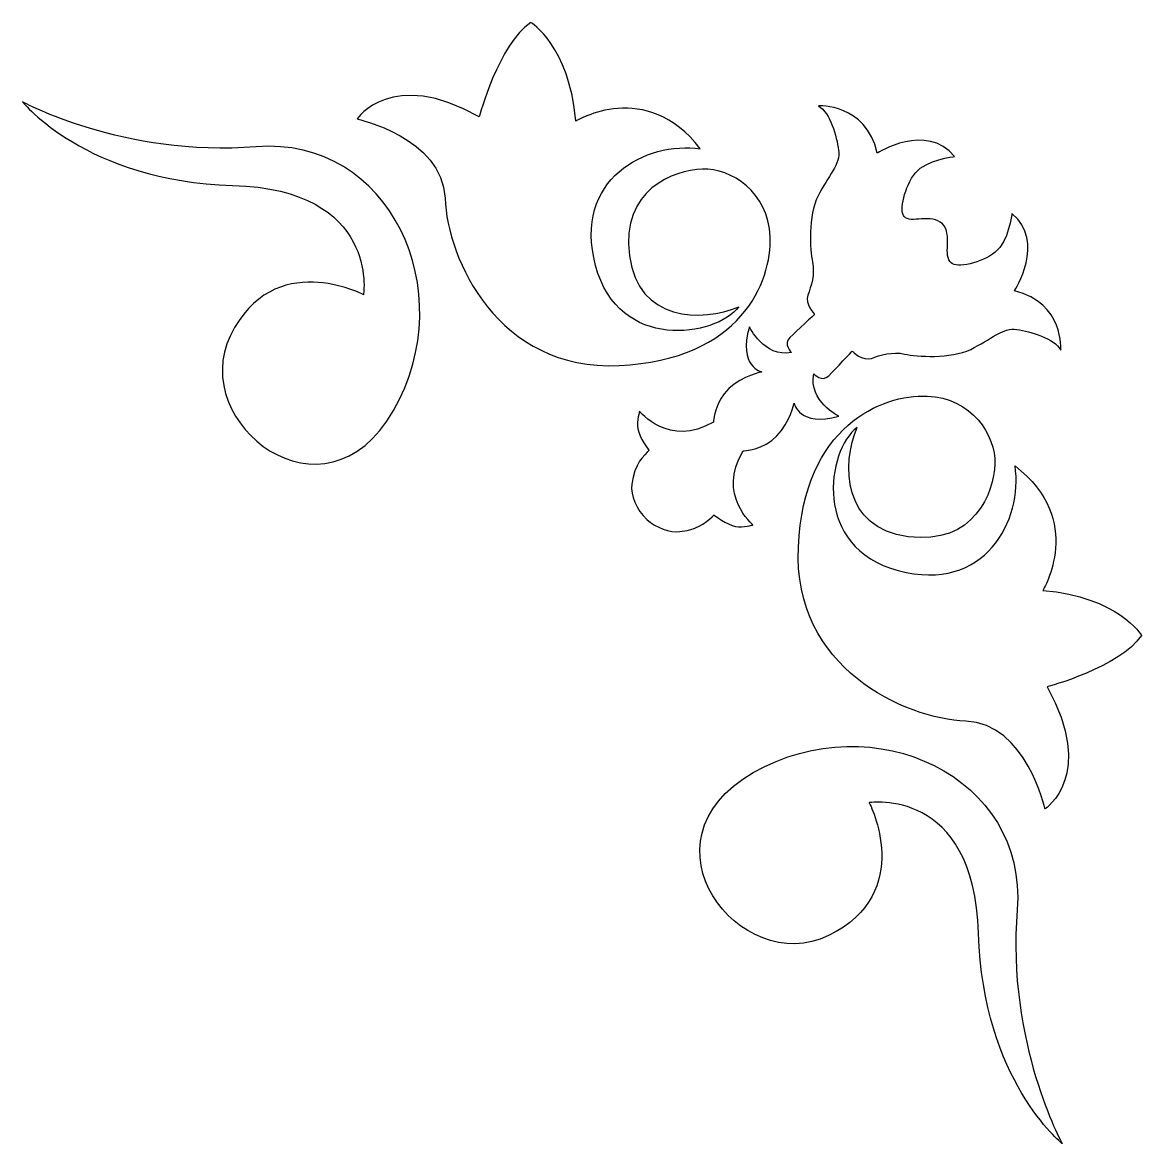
# Model space of a CAD drawing. Header units: centimetres. Extents: x -8.6 to 8.7, y -6.9 to 10.4.
import ezdxf

# ---------------------------------------------------------------- set-up
doc = ezdxf.new("R2010")
doc.units = ezdxf.units.CM
doc.header["$MEASUREMENT"] = 0
doc.layers.add('layer 1', color=7, linetype='Continuous')

msp = doc.modelspace()

# ---------------------------------------------------------------- linework, layer by layer
at = {"layer": 'layer 1', "color": 242}
for points, knots in [([(-3.44728, 8.94505), (-3.44728, 8.94505), (-2.91542, 9.74283), (-1.55254, 8.97829), (-1.55254, 8.97829), (-1.55254, 8.97829), (-1.25337, 10.10849), (-0.75475, 10.4409), (-0.75475, 10.4409), (-0.75475, 10.4409), (-0.15641, 10.07525), (-0.05668, 8.9118), (-0.05668, 8.9118), (-0.05668, 8.9118), (1.04028, 9.57663), (1.87131, 8.47967), (1.87131, 8.47967), (1.03705, 8.60697), (-0.10963, 8.01367), (0.24914, 6.67135), (0.24914, 6.67135), (0.6079, 5.32902), (2.11064, 5.56074), (2.46965, 6.03312), (2.46965, 6.03312), (1.8979, 5.79413), (0.90731, 5.80043), (0.77435, 6.82426), (0.77435, 6.82426), (0.64139, 7.84809), (1.45912, 8.1539), (1.90455, 8.1672), (1.90455, 8.1672), (2.34998, 8.1805), (2.92838, 7.81484), (2.95497, 7.11678), (2.95497, 7.11678), (2.98156, 6.41871), (2.49624, 5.20874), (0.61479, 5.12231), (0.61479, 5.12231), (-1.26666, 5.03588), (-2.0445, 6.77103), (-2.0844, 7.71512), (-2.0844, 7.71512), (-2.12429, 8.65921), (-3.44728, 8.94505), (-3.44728, 8.94505)], [0, 0, 0, 0, 0.07692308, 0.07692308, 0.07692308, 0.07692308, 0.15384615, 0.15384615, 0.15384615, 0.15384615, 0.23076923, 0.23076923, 0.23076923, 0.23076923, 0.30769231, 0.30769231, 0.30769231, 0.30769231, 0.38461538, 0.38461538, 0.38461538, 0.38461538, 0.46153846, 0.46153846, 0.46153846, 0.46153846, 0.53846154, 0.53846154, 0.53846154, 0.53846154, 0.61538462, 0.61538462, 0.61538462, 0.61538462, 0.69230769, 0.69230769, 0.69230769, 0.69230769, 0.76923077, 0.76923077, 0.76923077, 0.76923077, 0.84615385, 0.84615385, 0.84615385, 0.84615385, 1, 1, 1, 1]), ([(-8.63291, 9.21097), (-8.63291, 9.21097), (-7.07057, 8.3467), (-5.00962, 8.51291), (-5.00962, 8.51291), (-2.94867, 8.67912), (-1.81847, 6.28575), (-2.88218, 4.42424), (-2.88218, 4.42424), (-3.9459, 2.56274), (-6.07334, 4.2248), (-5.40851, 5.58768), (-5.40851, 5.58768), (-4.74369, 6.95057), (-3.34756, 6.21927), (-3.34756, 6.21927), (-3.34756, 6.21927), (-3.34756, 6.21927), (-3.09774, 7.84807), (-5.37527, 7.91457), (-5.37527, 7.91457), (-7.65281, 7.98107), (-8.63291, 9.21097), (-8.63291, 9.21097)], [0, 0, 0, 0, 0.14285714, 0.14285714, 0.14285714, 0.14285714, 0.28571429, 0.28571429, 0.28571429, 0.28571429, 0.42857143, 0.42857143, 0.42857143, 0.42857143, 0.57142857, 0.57142857, 0.57142857, 0.57142857, 0.71428571, 0.71428571, 0.71428571, 0.71428571, 1, 1, 1, 1]), ([(0.93098, 4.41278), (0.93098, 4.41278), (1.38971, 3.84104), (2.07448, 4.24658), (2.07448, 4.24658), (2.07448, 4.24658), (2.09443, 4.56569), (2.31382, 4.76514), (2.31382, 4.76514), (2.53321, 4.96459), (2.82573, 5.02442), (2.82573, 5.02442), (2.82573, 5.02442), (2.82573, 5.02442), (2.45343, 5.1042), (2.63293, 5.72249), (2.63293, 5.72249), (2.63293, 5.72249), (2.85897, 5.24381), (3.28446, 5.32359), (3.28446, 5.32359), (3.28446, 5.32359), (3.1515, 5.45656), (3.25787, 5.55628), (3.25787, 5.55628), (3.36424, 5.656), (3.64347, 5.91529), (3.64347, 5.91529), (3.64347, 5.91529), (3.64347, 5.91529), (3.48391, 6.08149), (3.53709, 6.21446), (3.53709, 6.21446), (3.59028, 6.34742), (3.65011, 6.54022), (3.61022, 6.72637), (3.61022, 6.72637), (3.57034, 6.91252), (3.54374, 7.44438), (3.69665, 7.7502), (3.69665, 7.7502), (3.84956, 8.05602), (4.04901, 8.24882), (4.01577, 8.46156), (4.01577, 8.46156), (3.98253, 8.6743), (3.88945, 9.03996), (3.7033, 9.14633), (3.7033, 9.14633), (3.7033, 9.14633), (4.43461, 9.19287), (4.61411, 8.41502), (4.61411, 8.41502), (4.61411, 8.41502), (5.37866, 8.90034), (5.81079, 8.36184), (5.81079, 8.36184), (5.81079, 8.36184), (5.37201, 8.3153), (5.2058, 8.1092), (5.2058, 8.1092), (5.0396, 7.90311), (4.94652, 7.51086), (5.03295, 7.43108), (5.03295, 7.43108), (5.1222, 7.31578), (5.4592, 7.4849), (5.62357, 7.31854), (5.62357, 7.31854), (5.78794, 7.15217), (5.62159, 6.81986), (5.76087, 6.71308), (5.76087, 6.71308), (5.83949, 6.62559), (6.23294, 6.71342), (6.44124, 6.87685), (6.44124, 6.87685), (6.64953, 7.04029), (6.70194, 7.47841), (6.70194, 7.47841), (6.70194, 7.47841), (7.23461, 7.03912), (6.73912, 6.28113), (6.73912, 6.28113), (6.73912, 6.28113), (7.5145, 6.09124), (7.4582, 5.36063), (7.4582, 5.36063), (7.4582, 5.36063), (7.35432, 5.54818), (6.98994, 5.64614), (6.77767, 5.68223), (6.77767, 5.68223), (6.56538, 5.7183), (6.36993, 5.52144), (6.0621, 5.37263), (6.0621, 5.37263), (5.75427, 5.22382), (5.22281, 5.25752), (5.0372, 5.29989), (5.0372, 5.29989), (4.85161, 5.34227), (4.65803, 5.28502), (4.52436, 5.23361), (4.52436, 5.23361), (4.3907, 5.18221), (4.22664, 5.34397), (4.22664, 5.34397), (4.22664, 5.34397), (4.22664, 5.34397), (3.96365, 5.06824), (3.86251, 4.9632), (3.86251, 4.9632), (3.76138, 4.85818), (3.6302, 4.9929), (3.6302, 4.9929), (3.6302, 4.9929), (3.54473, 4.56852), (4.02036, 4.3361), (4.02036, 4.3361), (4.02036, 4.3361), (3.39971, 4.16488), (3.32493, 4.53821), (3.32493, 4.53821), (3.32493, 4.53821), (3.32493, 4.53821), (3.26119, 4.24651), (3.05883, 4.02981), (3.05883, 4.02981), (2.85646, 3.81311), (2.53712, 3.79743), (2.53712, 3.79743), (2.53712, 3.79743), (2.12246, 3.11814), (2.68803, 2.65181), (2.68803, 2.65181), (2.68803, 2.65181), (2.68803, 2.65181), (2.54507, 2.60715), (2.41512, 2.62885), (2.41512, 2.62885), (2.28515, 2.65057), (2.08505, 2.80614), (2.08505, 2.80614), (2.08505, 2.80614), (2.01094, 2.73399), (1.87594, 2.58288), (1.55633, 2.54725), (1.55633, 2.54725), (1.40197, 2.53005), (1.18903, 2.60383), (1.04311, 2.73683), (1.04311, 2.73683), (0.87775, 2.88756), (0.78975, 3.11), (0.81132, 3.28258), (0.81132, 3.28258), (0.85121, 3.6017), (1.00412, 3.73466), (1.07725, 3.80779), (1.07725, 3.80779), (1.07725, 3.80779), (0.92436, 4.00996), (0.90439, 4.14021), (0.90439, 4.14021), (0.88442, 4.27045), (0.93098, 4.41278), (0.93098, 4.41278)], [0, 0, 0, 0, 0.02325581, 0.02325581, 0.02325581, 0.02325581, 0.04651163, 0.04651163, 0.04651163, 0.04651163, 0.06976744, 0.06976744, 0.06976744, 0.06976744, 0.09302326, 0.09302326, 0.09302326, 0.09302326, 0.11627907, 0.11627907, 0.11627907, 0.11627907, 0.13953488, 0.13953488, 0.13953488, 0.13953488, 0.1627907, 0.1627907, 0.1627907, 0.1627907, 0.18604651, 0.18604651, 0.18604651, 0.18604651, 0.20930233, 0.20930233, 0.20930233, 0.20930233, 0.23255814, 0.23255814, 0.23255814, 0.23255814, 0.25581395, 0.25581395, 0.25581395, 0.25581395, 0.27906977, 0.27906977, 0.27906977, 0.27906977, 0.30232558, 0.30232558, 0.30232558, 0.30232558, 0.3255814, 0.3255814, 0.3255814, 0.3255814, 0.34883721, 0.34883721, 0.34883721, 0.34883721, 0.37209302, 0.37209302, 0.37209302, 0.37209302, 0.39534884, 0.39534884, 0.39534884, 0.39534884, 0.41860465, 0.41860465, 0.41860465, 0.41860465, 0.44186047, 0.44186047, 0.44186047, 0.44186047, 0.46511628, 0.46511628, 0.46511628, 0.46511628, 0.48837209, 0.48837209, 0.48837209, 0.48837209, 0.51162791, 0.51162791, 0.51162791, 0.51162791, 0.53488372, 0.53488372, 0.53488372, 0.53488372, 0.55813953, 0.55813953, 0.55813953, 0.55813953, 0.58139535, 0.58139535, 0.58139535, 0.58139535, 0.60465116, 0.60465116, 0.60465116, 0.60465116, 0.62790698, 0.62790698, 0.62790698, 0.62790698, 0.65116279, 0.65116279, 0.65116279, 0.65116279, 0.6744186, 0.6744186, 0.6744186, 0.6744186, 0.69767442, 0.69767442, 0.69767442, 0.69767442, 0.72093023, 0.72093023, 0.72093023, 0.72093023, 0.74418605, 0.74418605, 0.74418605, 0.74418605, 0.76744186, 0.76744186, 0.76744186, 0.76744186, 0.79069767, 0.79069767, 0.79069767, 0.79069767, 0.81395349, 0.81395349, 0.81395349, 0.81395349, 0.8372093, 0.8372093, 0.8372093, 0.8372093, 0.86046512, 0.86046512, 0.86046512, 0.86046512, 0.88372093, 0.88372093, 0.88372093, 0.88372093, 0.90697674, 0.90697674, 0.90697674, 0.90697674, 0.93023256, 0.93023256, 0.93023256, 0.93023256, 0.95348837, 0.95348837, 0.95348837, 0.95348837, 1, 1, 1, 1]), ([(7.21437, -1.75355), (7.21437, -1.75355), (8.01216, -1.22169), (7.24761, 0.1412), (7.24761, 0.1412), (7.24761, 0.1412), (8.37781, 0.44037), (8.71023, 0.93899), (8.71023, 0.93899), (8.71023, 0.93899), (8.34457, 1.53733), (7.18113, 1.63706), (7.18113, 1.63706), (7.18113, 1.63706), (7.84596, 2.73401), (6.749, 3.56504), (6.749, 3.56504), (6.8763, 2.73079), (6.283, 1.58411), (4.94068, 1.94287), (4.94068, 1.94287), (3.59835, 2.30164), (3.83006, 3.80438), (4.30244, 4.16339), (4.30244, 4.16339), (4.06346, 3.59164), (4.06976, 2.60104), (5.09358, 2.46809), (5.09358, 2.46809), (6.11741, 2.33513), (6.42323, 3.15285), (6.43653, 3.59829), (6.43653, 3.59829), (6.44983, 4.04372), (6.08417, 4.62211), (5.38611, 4.64871), (5.38611, 4.64871), (4.68804, 4.6753), (3.47806, 4.18997), (3.39164, 2.30853), (3.39164, 2.30853), (3.30521, 0.42708), (5.04036, -0.35076), (5.98445, -0.39066), (5.98445, -0.39066), (6.92854, -0.43055), (7.21437, -1.75355), (7.21437, -1.75355)], [0, 0, 0, 0, 0.07692308, 0.07692308, 0.07692308, 0.07692308, 0.15384615, 0.15384615, 0.15384615, 0.15384615, 0.23076923, 0.23076923, 0.23076923, 0.23076923, 0.30769231, 0.30769231, 0.30769231, 0.30769231, 0.38461538, 0.38461538, 0.38461538, 0.38461538, 0.46153846, 0.46153846, 0.46153846, 0.46153846, 0.53846154, 0.53846154, 0.53846154, 0.53846154, 0.61538462, 0.61538462, 0.61538462, 0.61538462, 0.69230769, 0.69230769, 0.69230769, 0.69230769, 0.76923077, 0.76923077, 0.76923077, 0.76923077, 0.84615385, 0.84615385, 0.84615385, 0.84615385, 1, 1, 1, 1]), ([(7.4803, -6.93917), (7.4803, -6.93917), (6.61603, -5.37684), (6.78224, -3.31588), (6.78224, -3.31588), (6.94844, -1.25493), (4.55508, -0.12473), (2.69357, -1.18845), (2.69357, -1.18845), (0.83206, -2.25216), (2.49412, -4.3796), (3.85701, -3.71478), (3.85701, -3.71478), (5.2199, -3.04995), (4.4886, -1.65382), (4.4886, -1.65382), (4.4886, -1.65382), (4.4886, -1.65382), (6.1174, -1.404), (6.1839, -3.68154), (6.1839, -3.68154), (6.25039, -5.95907), (7.4803, -6.93917), (7.4803, -6.93917)], [0, 0, 0, 0, 0.14285714, 0.14285714, 0.14285714, 0.14285714, 0.28571429, 0.28571429, 0.28571429, 0.28571429, 0.42857143, 0.42857143, 0.42857143, 0.42857143, 0.57142857, 0.57142857, 0.57142857, 0.57142857, 0.71428571, 0.71428571, 0.71428571, 0.71428571, 1, 1, 1, 1])]:
    msp.add_open_spline(points, degree=3, knots=knots, dxfattribs=at)

doc.saveas('drawing.dxf')
